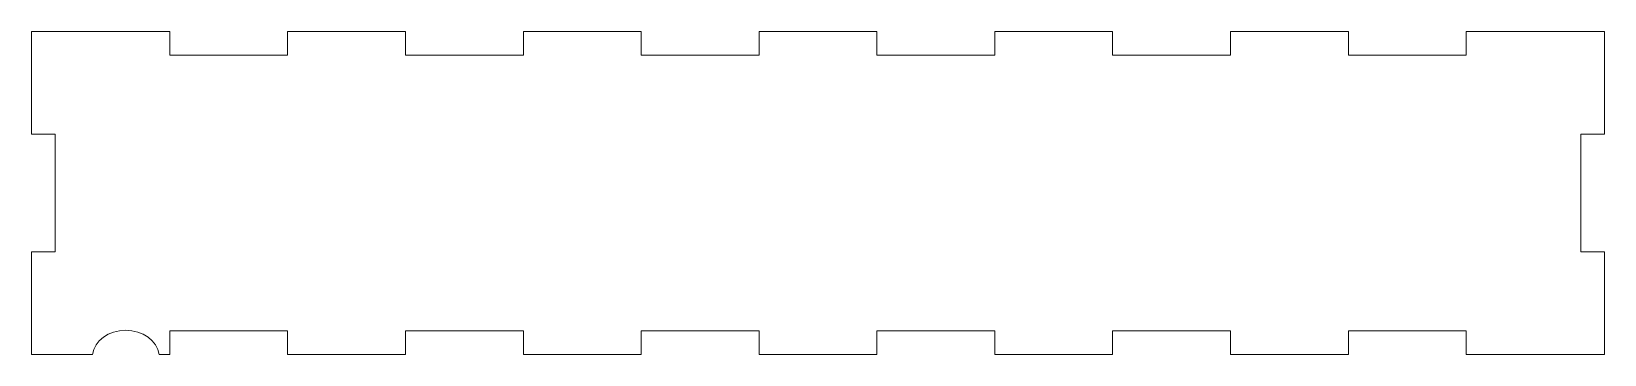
# Model space of a CAD drawing. Header units: inches. Extents: x -3.83 to 4.05, y -0.15 to 1.47.
import ezdxf

# ---------------------------------------------------------------- set-up
doc = ezdxf.new("R2010")
doc.units = ezdxf.units.IN
doc.header["$MEASUREMENT"] = 0
doc.layers.add('Layer 1', color=7, linetype='Continuous')

msp = doc.modelspace()

# ---------------------------------------------------------------- linework, layer by layer
at = {"layer": 'Layer 1', "color": 1, "lineweight": 9}
msp.add_open_spline([(-3.7075, 1.4674), (-3.7075, 1.4674), (-3.1331, 1.4674), (-3.1331, 1.4674), (-3.1331, 1.4674), (-3.1331, 1.3493), (-3.1331, 1.3493), (-3.1331, 1.3493), (-2.5431, 1.3493), (-2.5431, 1.3493), (-2.5431, 1.3493), (-2.5431, 1.4674), (-2.5431, 1.4674), (-2.5431, 1.4674), (-1.9531, 1.4674), (-1.9531, 1.4674), (-1.9531, 1.4674), (-1.9531, 1.3493), (-1.9531, 1.3493), (-1.9531, 1.3493), (-1.3631, 1.3493), (-1.3631, 1.3493), (-1.3631, 1.3493), (-1.3631, 1.4674), (-1.3631, 1.4674), (-1.3631, 1.4674), (-0.7731, 1.4674), (-0.7731, 1.4674), (-0.7731, 1.4674), (-0.7731, 1.3493), (-0.7731, 1.3493), (-0.7731, 1.3493), (-0.1831, 1.3493), (-0.1831, 1.3493), (-0.1831, 1.3493), (-0.1831, 1.4674), (-0.1831, 1.4674), (-0.1831, 1.4674), (0.4069, 1.4674), (0.4069, 1.4674), (0.4069, 1.4674), (0.4069, 1.3493), (0.4069, 1.3493), (0.4069, 1.3493), (0.9969, 1.3493), (0.9969, 1.3493), (0.9969, 1.3493), (0.9969, 1.4674), (0.9969, 1.4674), (0.9969, 1.4674), (1.5869, 1.4674), (1.5869, 1.4674), (1.5869, 1.4674), (1.5869, 1.3493), (1.5869, 1.3493), (1.5869, 1.3493), (2.1769, 1.3493), (2.1769, 1.3493), (2.1769, 1.3493), (2.1769, 1.4674), (2.1769, 1.4674), (2.1769, 1.4674), (2.7669, 1.4674), (2.7669, 1.4674), (2.7669, 1.4674), (2.7669, 1.3493), (2.7669, 1.3493), (2.7669, 1.3493), (3.3569, 1.3493), (3.3569, 1.3493), (3.3569, 1.3493), (3.3569, 1.4674), (3.3569, 1.4674), (3.3569, 1.4674), (3.9313, 1.4674), (3.9313, 1.4674), (3.9313, 1.4674), (4.0494, 1.4674), (4.0494, 1.4674), (4.0494, 1.4674), (4.0494, 1.3493), (4.0494, 1.3493), (4.0494, 1.3493), (4.0494, 0.9533), (4.0494, 0.9533), (4.0494, 0.9533), (3.9313, 0.9533), (3.9313, 0.9533), (3.9313, 0.9533), (3.9313, 0.3633), (3.9313, 0.3633), (3.9313, 0.3633), (4.0494, 0.3633), (4.0494, 0.3633), (4.0494, 0.3633), (4.0494, -0.0326), (4.0494, -0.0326), (4.0494, -0.0326), (4.0494, -0.1507), (4.0494, -0.1507), (4.0494, -0.1507), (3.9313, -0.1507), (3.9313, -0.1507), (3.9313, -0.1507), (3.3569, -0.1507), (3.3569, -0.1507), (3.3569, -0.1507), (3.3569, -0.0326), (3.3569, -0.0326), (3.3569, -0.0326), (2.7669, -0.0326), (2.7669, -0.0326), (2.7669, -0.0326), (2.7669, -0.1507), (2.7669, -0.1507), (2.7669, -0.1507), (2.1769, -0.1507), (2.1769, -0.1507), (2.1769, -0.1507), (2.1769, -0.0326), (2.1769, -0.0326), (2.1769, -0.0326), (1.5869, -0.0326), (1.5869, -0.0326), (1.5869, -0.0326), (1.5869, -0.1507), (1.5869, -0.1507), (1.5869, -0.1507), (0.9969, -0.1507), (0.9969, -0.1507), (0.9969, -0.1507), (0.9969, -0.0326), (0.9969, -0.0326), (0.9969, -0.0326), (0.4069, -0.0326), (0.4069, -0.0326), (0.4069, -0.0326), (0.4069, -0.1507), (0.4069, -0.1507), (0.4069, -0.1507), (-0.1831, -0.1507), (-0.1831, -0.1507), (-0.1831, -0.1507), (-0.1831, -0.0326), (-0.1831, -0.0326), (-0.1831, -0.0326), (-0.7731, -0.0326), (-0.7731, -0.0326), (-0.7731, -0.0326), (-0.7731, -0.1507), (-0.7731, -0.1507), (-0.7731, -0.1507), (-1.3631, -0.1507), (-1.3631, -0.1507), (-1.3631, -0.1507), (-1.3631, -0.0326), (-1.3631, -0.0326), (-1.3631, -0.0326), (-1.9531, -0.0326), (-1.9531, -0.0326), (-1.9531, -0.0326), (-1.9531, -0.1507), (-1.9531, -0.1507), (-1.9531, -0.1507), (-2.5431, -0.1507), (-2.5431, -0.1507), (-2.5431, -0.1507), (-2.5431, -0.0326), (-2.5431, -0.0326), (-2.5431, -0.0326), (-3.1331, -0.0326), (-3.1331, -0.0326), (-3.1331, -0.0326), (-3.1331, -0.1507), (-3.1331, -0.1507), (-3.1331, -0.1507), (-3.1871, -0.1507), (-3.1871, -0.1507), (-3.1971, -0.0821), (-3.2679, -0.0289), (-3.3539, -0.0289), (-3.4398, -0.0289), (-3.5107, -0.0821), (-3.5206, -0.1507), (-3.5206, -0.1507), (-3.7075, -0.1507), (-3.7075, -0.1507), (-3.7075, -0.1507), (-3.8256, -0.1507), (-3.8256, -0.1507), (-3.8256, -0.1507), (-3.8256, -0.0326), (-3.8256, -0.0326), (-3.8256, -0.0326), (-3.8256, 0.3633), (-3.8256, 0.3633), (-3.8256, 0.3633), (-3.7075, 0.3633), (-3.7075, 0.3633), (-3.7075, 0.3633), (-3.7075, 0.9533), (-3.7075, 0.9533), (-3.7075, 0.9533), (-3.8256, 0.9533), (-3.8256, 0.9533), (-3.8256, 0.9533), (-3.8256, 1.3493), (-3.8256, 1.3493), (-3.8256, 1.3493), (-3.8256, 1.4674), (-3.8256, 1.4674), (-3.8256, 1.4674), (-3.7075, 1.4674), (-3.7075, 1.4674)], degree=3, knots=[0, 0, 0, 0, 0.014085, 0.014085, 0.014085, 0.028169, 0.028169, 0.028169, 0.042254, 0.042254, 0.042254, 0.056338, 0.056338, 0.056338, 0.070423, 0.070423, 0.070423, 0.084507, 0.084507, 0.084507, 0.098592, 0.098592, 0.098592, 0.112676, 0.112676, 0.112676, 0.126761, 0.126761, 0.126761, 0.140845, 0.140845, 0.140845, 0.15493, 0.15493, 0.15493, 0.169014, 0.169014, 0.169014, 0.183099, 0.183099, 0.183099, 0.197183, 0.197183, 0.197183, 0.211268, 0.211268, 0.211268, 0.225352, 0.225352, 0.225352, 0.239437, 0.239437, 0.239437, 0.253521, 0.253521, 0.253521, 0.267606, 0.267606, 0.267606, 0.28169, 0.28169, 0.28169, 0.295775, 0.295775, 0.295775, 0.309859, 0.309859, 0.309859, 0.323944, 0.323944, 0.323944, 0.338028, 0.338028, 0.338028, 0.352113, 0.352113, 0.352113, 0.366197, 0.366197, 0.366197, 0.380282, 0.380282, 0.380282, 0.394366, 0.394366, 0.394366, 0.408451, 0.408451, 0.408451, 0.422535, 0.422535, 0.422535, 0.43662, 0.43662, 0.43662, 0.450704, 0.450704, 0.450704, 0.464789, 0.464789, 0.464789, 0.478873, 0.478873, 0.478873, 0.492958, 0.492958, 0.492958, 0.507042, 0.507042, 0.507042, 0.521127, 0.521127, 0.521127, 0.535211, 0.535211, 0.535211, 0.549296, 0.549296, 0.549296, 0.56338, 0.56338, 0.56338, 0.577465, 0.577465, 0.577465, 0.591549, 0.591549, 0.591549, 0.605634, 0.605634, 0.605634, 0.619718, 0.619718, 0.619718, 0.633803, 0.633803, 0.633803, 0.647887, 0.647887, 0.647887, 0.661972, 0.661972, 0.661972, 0.676056, 0.676056, 0.676056, 0.690141, 0.690141, 0.690141, 0.704225, 0.704225, 0.704225, 0.71831, 0.71831, 0.71831, 0.732394, 0.732394, 0.732394, 0.746479, 0.746479, 0.746479, 0.760563, 0.760563, 0.760563, 0.774648, 0.774648, 0.774648, 0.788732, 0.788732, 0.788732, 0.802817, 0.802817, 0.802817, 0.816901, 0.816901, 0.816901, 0.830986, 0.830986, 0.830986, 0.84507, 0.84507, 0.84507, 0.859155, 0.859155, 0.859155, 0.873239, 0.873239, 0.873239, 0.887324, 0.887324, 0.887324, 0.901408, 0.901408, 0.901408, 0.915493, 0.915493, 0.915493, 0.929577, 0.929577, 0.929577, 0.943662, 0.943662, 0.943662, 0.957746, 0.957746, 0.957746, 0.971831, 0.971831, 0.971831, 0.985915, 0.985915, 0.985915, 1, 1, 1, 1], dxfattribs=at)

doc.saveas('drawing.dxf')
